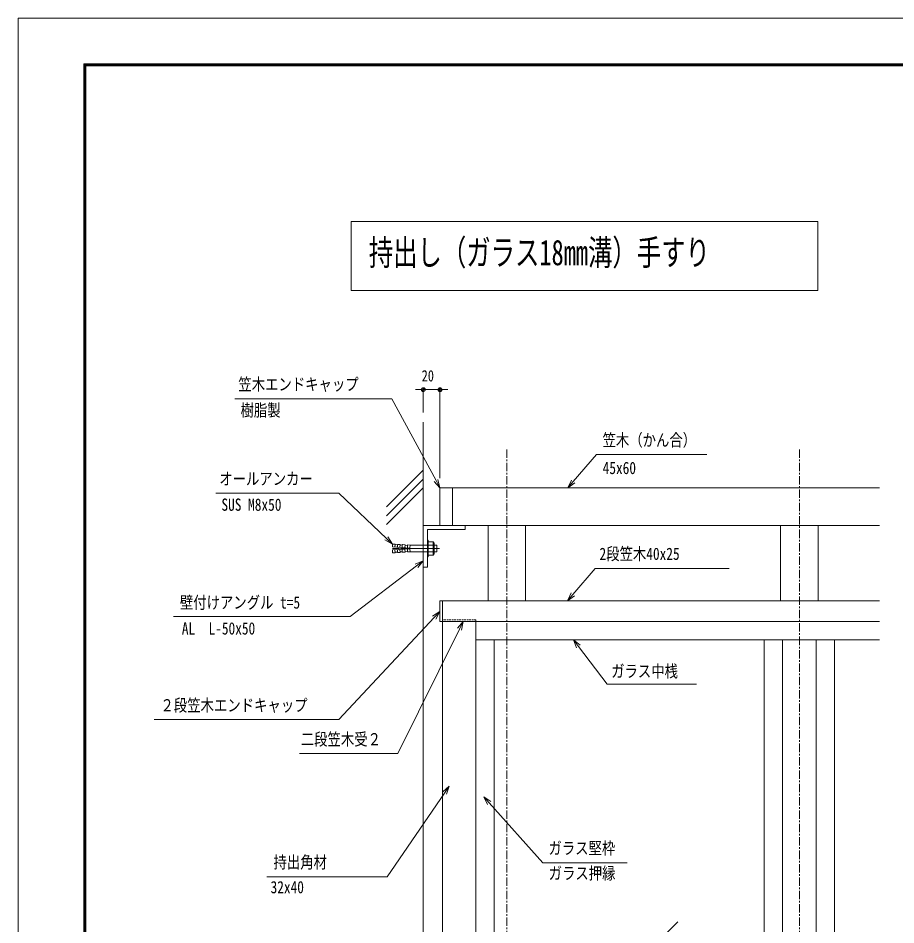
# Model space of a CAD drawing. Units: millimetres, scale not verified. Extents: x -3554 to 3554, y -1188 to 1188.
# Drawn here: x -3554 to -2504, y 103 to 1188 of the extents above; entities that cross this region are included whole.
import ezdxf
from ezdxf.enums import TextEntityAlignment as Align

# ---------------------------------------------------------------- set-up
doc = ezdxf.new("R2010")
doc.units = ezdxf.units.MM
doc.header["$LTSCALE"] = 8
for name, pattern in [('USER1', [2, 1.25, -0.25, 0.25, -0.25]), ('USER3', [0.375, 0.25, -0.125]), ('USER4', [2.3, 2, -0.1, 0.1, -0.1])]:
    doc.linetypes.add(name, pattern=pattern)
for name, color, linetype, lineweight in [('0-0_0', 7, 'Continuous', 18), ('0-1_DEFPOINTS', 5, 'Continuous', 18), ('0-4_WAKU', 7, 'Continuous', 18), ('0-5_6_U_FF8A_U_FF6F_U_FF81_U_FF9D_U_FF78_U_FF9E', 4, 'Continuous', 18), ('0-6_2躯体線', 4, 'Continuous', 18), ('0-7_3中心線', 2, 'USER1', 18), ('0-8_41_U_FF71_U_FF99_U_FF90', 6, 'Continuous', 18), ('0-A_42_U_FF71_U_FF99_U_FF90部品', 6, 'Continuous', 18), ('0-D_4アルミ', 6, 'Continuous', 18), ('1-0_1寸法', 3, 'Continuous', 18)]:
    doc.layers.add(name, color=color, linetype=linetype, lineweight=lineweight)
doc.styles.add('ＭＳ ゴシック', font='')
doc.styles.get('ＭＳ ゴシック').set_extended_font_data('MS Gothic')

msp = doc.modelspace()

# ---------------------------------------------------------------- linework, layer by layer
at = {"layer": '0-0_0'}
for p, q in [((-3071.62, 743.613), (-3073.92, 743.613)), ((-3047.02, 743.613), (-3044.72, 743.613)), ((-3049.32, 626.106), (-2523.526, 626.106)), ((-3049.32, 626.106), (-3049.32, 581.106)), ((-3034.32, 626.106), (-3034.32, 581.106)), ((-3049.32, 581.106), (-2523.526, 581.106)), ((-2991.82, 491.106), (-2991.82, 581.106)), ((-2946.82, 581.106), (-2946.82, 491.106)), ((-2641.82, 491.106), (-2641.82, 581.106)), ((-2596.82, 581.106), (-2596.82, 491.106))]:
    msp.add_line(p, q, dxfattribs=at)
msp.add_lwpolyline([(-2597.231, 862.27), (-3155.617, 862.27), (-3155.617, 944.596), (-2597.231, 944.596)], close=True, dxfattribs=at)
for points in [[(-3049.32, 626.106), (-3054.085, 634.898), (-3107.01, 732.55), (-3294.909, 732.55)], [(-2896.384, 626.106), (-2889.848, 633.675), (-2862.06, 665.855), (-2729.956, 665.855)], [(-3056.44, 633.621), (-3049.32, 626.106), (-3051.729, 636.175)], [(-2887.82, 631.924), (-2896.384, 626.106), (-2891.876, 635.426)], [(-3106.133, 558.847), (-3113.411, 565.705), (-3170.563, 619.555), (-3317.733, 619.555)], [(-3115.249, 563.755), (-3106.133, 558.847), (-3111.574, 567.655)], [(-3069.32, 538.868), (-3077.269, 532.8), (-3156.858, 472.046), (-3368.176, 472.046)], [(-3075.643, 530.67), (-3069.32, 538.868), (-3078.894, 534.93)], [(-2896.827, 491.106), (-2890.296, 498.68), (-2863.477, 529.781), (-2703.202, 529.781)], [(-2888.267, 496.93), (-2896.827, 491.106), (-2892.325, 500.429)], [(-3049.32, 478.238), (-3056.164, 470.947), (-3170.573, 349.081), (-3391.36, 349.081)], [(-3054.211, 469.113), (-3049.32, 478.238), (-3058.118, 472.781)], [(-3021.434, 466.106), (-3025.886, 457.152), (-3099.815, 308.457), (-3217.287, 308.457)], [(-3023.487, 455.959), (-3021.434, 466.106), (-3028.286, 458.345)], [(-2885.818, 434.527), (-2889.745, 444.106), (-2881.554, 437.774)], [(-2889.745, 444.106), (-2883.686, 436.15), (-2849.395, 391.119), (-2742.244, 391.119)], [(-3038.151, 269.27), (-3043.815, 261.028), (-3112.612, 160.923), (-3256.386, 160.923)], [(-3041.607, 259.511), (-3038.151, 269.27), (-3046.023, 262.546)], [(-2992.312, 247.425), (-2996.997, 256.656), (-2988.323, 251.004)], [(-2996.997, 256.656), (-2990.317, 249.214), (-2926.071, 177.635), (-2825.292, 177.635)]]:
    msp.add_lwpolyline(points, dxfattribs=at)
for centre, radius in [((-3069.32, 743.613), 2.3), ((-3069.32, 743.613), 1.15), ((-3049.32, 743.613), 2.3), ((-3049.32, 743.613), 1.15)]:
    msp.add_circle(centre, radius, dxfattribs=at)
at = {"layer": '0-1_DEFPOINTS'}
for p, q in [((-3554.142, 1188), (-3554.142, -1188)), ((-190.142, 1188), (-3554.142, 1188))]:
    msp.add_line(p, q, dxfattribs=at)
at = {"layer": '0-4_WAKU'}
for p, q in [((-3475.342, 1133.2), (-3475.342, -1129.2)), ((-272.942, 1133.2), (-3475.342, 1133.2)), ((-3474.742, 1132.6), (-3474.742, -1128.6)), ((-273.542, 1132.6), (-3474.742, 1132.6)), ((-3474.142, 1132), (-3474.142, -1128)), ((-274.142, 1132), (-3474.142, 1132)), ((-3473.542, 1131.4), (-3473.542, -1127.4)), ((-274.742, 1131.4), (-3473.542, 1131.4)), ((-3472.942, 1130.8), (-3472.942, -1126.8)), ((-275.342, 1130.8), (-3472.942, 1130.8))]:
    msp.add_line(p, q, dxfattribs=at)
at = {"layer": '0-5_6_U_FF8A_U_FF6F_U_FF81_U_FF9D_U_FF78_U_FF9E'}
msp.add_line((-2851.99, 19.558), (-2764.528, 107.019), dxfattribs=at)
at = {"layer": '0-6_2躯体線'}
for p, q in [((-3069.32, 704.606), (-3069.32, -598.894)), ((-3069.32, 647.162), (-3113.15, 603.332)), ((-3069.32, 636.554), (-3113.15, 592.723)), ((-3069.32, 625.945), (-3113.15, 582.115))]:
    msp.add_line(p, q, dxfattribs=at)
at = {"layer": '0-7_3中心線'}
for p, q in [((-2969.32, 672.086), (-2969.32, -598.894)), ((-2619.32, 672.086), (-2619.32, -598.894)), ((-3049.936, 553.606), (-3106.332, 553.606))]:
    msp.add_line(p, q, dxfattribs=at)
at = {"layer": '0-7_3中心線', "linetype": 'USER4'}
msp.add_line((-3049.936, 553.606), (-3096.734, 553.606), dxfattribs=at)
at = {"layer": '0-8_41_U_FF71_U_FF99_U_FF90'}
for p, q in [((-3084.88, 554.106), (-3106.335, 555.353)), ((-3106.332, 555.394), (-3106.133, 558.847)), ((-3103.121, 558.673), (-3106.133, 558.847)), ((-3103.121, 558.673), (-3103.322, 555.193)), ((-3100.155, 558.001), (-3103.15, 558.174)), ((-3100.126, 558.5), (-3100.327, 555.02)), ((-3097.131, 558.328), (-3100.126, 558.5)), ((-3097.131, 558.328), (-3097.331, 554.847)), ((-3094.498, 557.675), (-3097.16, 557.828)), ((-3094.498, 557.675), (-3097.075, 557.824)), ((-3094.47, 558.174), (-3094.671, 554.692)), ((-3091.475, 558.001), (-3094.47, 558.174)), ((-3091.141, 557.982), (-3094.136, 558.155)), ((-3091.141, 557.982), (-3091.341, 554.502)), ((-3088.508, 557.329), (-3091.169, 557.483)), ((-3088.174, 557.31), (-3091.169, 557.483)), ((-3088.146, 557.809), (-3088.346, 554.329)), ((-3085.151, 557.637), (-3088.146, 557.809)), ((-3085.352, 554.142), (-3085.151, 557.637)), ((-3064.32, 557.587), (-3085.151, 557.637)), ((-3084.88, 553.106), (-3084.88, 554.106)), ((-3064.32, 563.606), (-3064.32, 543.606)), ((-3063.335, 563.606), (-3064.32, 563.606)), ((-3063.335, 563.606), (-3063.335, 543.606)), ((-3057.335, 561.606), (-3063.335, 561.606)), ((-3057.335, 557.606), (-3063.335, 557.606)), ((-3057.335, 561.606), (-3057.335, 545.606)), ((-3056.335, 559.606), (-3056.335, 547.606)), ((-3053.137, 557.606), (-3056.335, 557.606)), ((-3053.137, 557.606), (-3053.137, 549.606)), ((-3084.88, 553.106), (-3106.335, 551.86)), ((-3106.332, 551.818), (-3106.133, 548.366)), ((-3103.121, 548.54), (-3106.133, 548.366)), ((-3103.121, 548.54), (-3103.322, 552.02)), ((-3100.155, 549.211), (-3103.15, 549.039)), ((-3100.126, 548.712), (-3100.327, 552.193)), ((-3097.131, 548.885), (-3100.126, 548.712)), ((-3097.131, 548.885), (-3097.331, 552.365)), ((-3094.498, 549.538), (-3097.16, 549.384)), ((-3094.498, 549.538), (-3097.075, 549.389)), ((-3094.47, 549.039), (-3094.671, 552.521)), ((-3091.475, 549.211), (-3094.47, 549.039)), ((-3091.141, 549.231), (-3094.136, 549.058)), ((-3091.141, 549.231), (-3091.341, 552.711)), ((-3088.174, 549.903), (-3091.169, 549.73)), ((-3088.508, 549.883), (-3091.169, 549.73)), ((-3088.146, 549.403), (-3088.346, 552.884)), ((-3085.151, 549.576), (-3088.146, 549.403)), ((-3064.32, 549.606), (-3085.382, 549.606)), ((-3085.352, 553.07), (-3085.151, 549.576)), ((-3063.335, 543.606), (-3064.32, 543.606)), ((-3057.335, 549.606), (-3063.335, 549.606)), ((-3057.335, 545.606), (-3063.335, 545.606)), ((-3053.137, 549.606), (-3056.335, 549.606))]:
    msp.add_line(p, q, dxfattribs=at)
for centre, radius, start, end in [((-3058.835, 559.606), 2.5, 306.8699, 53.1301), ((-3064.835, 553.606), 8.5, 331.92751, 28.07249), ((-3058.835, 547.606), 2.5, 306.8699, 53.1301)]:
    msp.add_arc(centre, radius, start, end, dxfattribs=at)
at = {"layer": '0-A_42_U_FF71_U_FF99_U_FF90部品'}
for p, q in [((-3069.32, 581.106), (-3019.32, 581.106)), ((-3069.32, 531.106), (-3069.32, 581.106)), ((-3064.32, 531.106), (-3064.32, 576.106)), ((-3064.32, 576.106), (-3019.32, 576.106)), ((-3019.32, 581.106), (-3019.32, 576.106)), ((-3064.32, 531.106), (-3069.32, 531.106)), ((-3046.32, -368.894), (-3046.32, 466.106)), ((-3006.32, -368.894), (-3006.32, 466.106)), ((-2984.32, -346.894), (-2984.32, 444.106)), ((-2661.32, -346.894), (-2661.32, 444.106)), ((-2639.32, -346.894), (-2639.32, 444.106)), ((-2599.32, -346.894), (-2599.32, 444.106)), ((-2577.32, -346.894), (-2577.32, 444.106))]:
    msp.add_line(p, q, dxfattribs=at)
at = {"layer": '0-A_42_U_FF71_U_FF99_U_FF90部品', "linetype": 'USER3'}
msp.add_lwpolyline([(-3006.32, 468.106), (-3046.32, 468.106), (-3046.32, 466.106), (-3006.32, 466.106)], close=True, dxfattribs=at)
at = {"layer": '0-D_4アルミ'}
for p, q in [((-3049.32, 491.106), (-2523.526, 491.106)), ((-3049.32, 491.106), (-3049.32, 466.106)), ((-3046.32, 491.106), (-3046.32, 466.106)), ((-3049.32, 466.106), (-2523.526, 466.106)), ((-3006.32, 444.106), (-2523.526, 444.106))]:
    msp.add_line(p, q, dxfattribs=at)
at = {"layer": '1-0_1寸法'}
for p, q in [((-3073.92, 743.613), (-3078.52, 743.613)), ((-3069.32, 716.106), (-3069.32, 743.613)), ((-3069.32, 743.613), (-3049.32, 743.613)), ((-3049.32, 637.606), (-3049.32, 743.613)), ((-3044.72, 743.613), (-3040.12, 743.613))]:
    msp.add_line(p, q, dxfattribs=at)

# ---------------------------------------------------------------- texts
at = {"layer": '0-0_0', "style": 'ＭＳ ゴシック'}
for s, height, width, p in [('持出し（ガラス18mm溝）手すり', 30.55, 0.7, (-3134.554, 883.22)), ('笠木エンドキャップ', 14.66, 0.8, (-3290.625, 738.252)), ('樹脂製', 14.66, 0.8, (-3288.022, 707.268)), ('笠木（かん合）', 14.66, 0.8, (-2854.797, 671.558)), ('45x60', 14.66, 0.8, (-2854.66, 638.204)), ('オールアンカー', 14.66, 0.8, (-3313.45, 625.258)), ('SUS M8x50', 14.66, 0.8, (-3310.847, 594.273)), ('2段笠木40x25', 14.66, 0.8, (-2858.424, 535.484)), ('壁付けアングル t=5', 14.66, 0.8, (-3360.612, 477.217)), ('AL\u3000L-50x50', 14.66, 0.8, (-3358.236, 446.232)), ('ガラス中桟', 14.66, 0.8, (-2844.528, 395.13)), ('２段笠木エンドキャップ', 14.66, 0.8, (-3383.797, 354.251)), ('二段笠木受２', 14.66, 0.8, (-3215.892, 313.627)), ('ガラス堅枠', 14.66, 0.8, (-2919.565, 183.338)), ('持出角材', 14.66, 0.8, (-3248.544, 166.626)), ('ガラス押縁', 14.66, 0.8, (-2919.322, 153.334)), ('32x40', 14.66, 0.8, (-3252.047, 136.694))]:
    msp.add_text(s, height=height, dxfattribs=dict(at, width=width)).set_placement(p, align=Align.BOTTOM_LEFT)
at = {"layer": '1-0_1寸法', "color": 7, "style": 'ＭＳ ゴシック', "width": 0.8}
msp.add_text('20', height=13.49, dxfattribs=at).set_placement((-3071.236, 749.363), align=Align.BOTTOM_LEFT)

doc.saveas('drawing.dxf')
